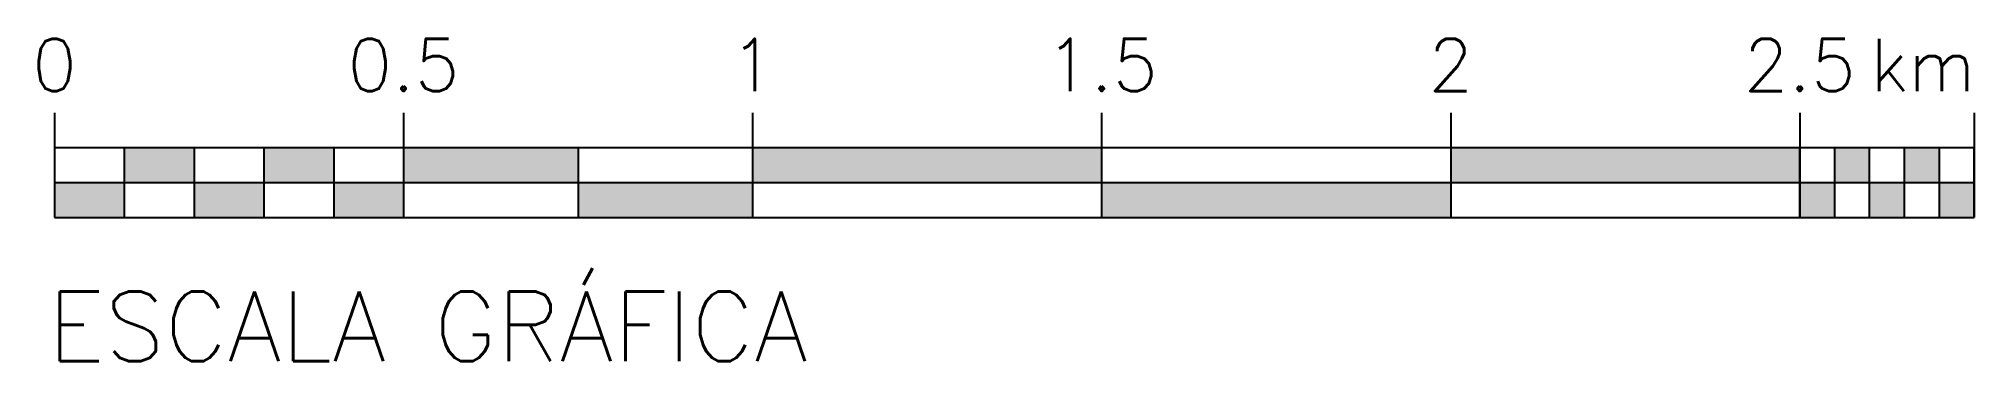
# Model space of a CAD drawing. Header units: millimetres. Extents: x 1075 to 3848, y 2899 to 3361.
import ezdxf
from ezdxf.enums import TextEntityAlignment as Align

# ---------------------------------------------------------------- set-up
doc = ezdxf.new("R2010")
doc.units = ezdxf.units.MM
doc.header["$LTSCALE"] = 0.02
doc.layers.add('escalas_gráficas', color=1, linetype='Continuous')
doc.styles.add('r60', font='romans.shx')
doc.styles.add('r80', font='romans.shx')

msp = doc.modelspace()

# ---------------------------------------------------------------- hatches: boundary and pattern name
at = {"layer": 'escalas_gráficas'}
h = msp.add_hatch(color=256, dxfattribs=at)
h.paths.add_polyline_path([(1197.8, 3105), (1197.8, 3155), (1097.8, 3155), (1097.8, 3105)])
h.paths.add_polyline_path([(1197.8, 3205), (1197.8, 3155), (1297.8, 3155), (1297.8, 3205)])
h.paths.add_polyline_path([(1297.8, 3155), (1297.8, 3105), (1397.8, 3105), (1397.8, 3155)])
h.paths.add_polyline_path([(1397.8, 3205), (1397.8, 3155), (1497.8, 3155), (1497.8, 3205)])
h.paths.add_polyline_path([(1497.8, 3155), (1497.8, 3105), (1597.8, 3105), (1597.8, 3155)])
h = msp.add_hatch(color=256, dxfattribs=at)
h.paths.add_polyline_path([(1597.8, 3205), (1597.8, 3155), (1847.8, 3155), (1847.8, 3205)])
h.paths.add_polyline_path([(1847.8, 3155), (1847.8, 3105), (2097.8, 3105), (2097.8, 3155)])
h.paths.add_polyline_path([(2097.8, 3205), (2097.8, 3155), (2597.8, 3155), (2597.8, 3205)])
h.paths.add_polyline_path([(2597.8, 3155), (2597.8, 3105), (3097.8, 3105), (3097.8, 3155)])
h.paths.add_polyline_path([(3597.8, 3155), (3597.8, 3205), (3097.8, 3205), (3097.8, 3155)])
h = msp.add_hatch(color=256, dxfattribs=at)
h.paths.add_polyline_path([(3647.8, 3155), (3597.8, 3155), (3597.8, 3105), (3647.8, 3105)])
h.paths.add_polyline_path([(3697.8, 3205), (3647.8, 3205), (3647.8, 3155), (3697.8, 3155)])
h.paths.add_polyline_path([(3747.8, 3155), (3697.8, 3155), (3697.8, 3105), (3747.8, 3105)])
h.paths.add_polyline_path([(3797.8, 3205), (3747.8, 3205), (3747.8, 3155), (3797.8, 3155)])
h.paths.add_polyline_path([(3847.8, 3155), (3797.8, 3155), (3797.8, 3105), (3847.8, 3105)])

# ---------------------------------------------------------------- linework, layer by layer
for p, q in [((1097.8, 3255), (1097.8, 3205)), ((1597.8, 3255), (1597.8, 3205)), ((2097.8, 3255), (2097.8, 3205)), ((2597.8, 3255), (2597.8, 3205)), ((3097.8, 3255), (3097.8, 3205)), ((3597.8, 3255), (3597.8, 3205)), ((3597.8, 3255), (3597.8, 3205)), ((3847.8, 3255), (3847.8, 3205)), ((1097.8, 3205), (1097.8, 3105)), ((1097.8, 3205), (3847.8, 3205)), ((1197.8, 3205), (1197.8, 3105)), ((1297.8, 3205), (1297.8, 3105)), ((1397.8, 3205), (1397.8, 3105)), ((1497.8, 3205), (1497.8, 3105)), ((1597.8, 3205), (1597.8, 3105)), ((1847.8, 3205), (1847.8, 3105)), ((2097.8, 3205), (2097.8, 3105)), ((2597.8, 3205), (2597.8, 3105)), ((3097.8, 3205), (3097.8, 3105)), ((3597.8, 3205), (3597.8, 3105)), ((3597.8, 3105), (3597.8, 3205)), ((3597.8, 3105), (3597.8, 3205)), ((3597.8, 3205), (3597.8, 3105)), ((3647.8, 3105), (3647.8, 3205)), ((3697.8, 3105), (3697.8, 3205)), ((3747.8, 3105), (3747.8, 3205)), ((3797.8, 3105), (3797.8, 3205)), ((3847.8, 3105), (3847.8, 3205)), ((3847.8, 3205), (3847.8, 3105)), ((1097.8, 3155), (3847.8, 3155)), ((1097.8, 3105), (3847.8, 3105))]:
    msp.add_line(p, q, dxfattribs=at)

# ---------------------------------------------------------------- texts
at = {"layer": 'escalas_gráficas', "color": 2, "style": 'r60'}
for s, p in [('0', (1097.8, 3286.1)), ('0.5', (1597.8, 3286.1)), ('1', (2097.8, 3286.1)), ('1.5', (2597.8, 3286.1)), ('2', (3097.8, 3286.1)), ('2.5', (3597.8, 3286.1))]:
    msp.add_text(s, height=75, dxfattribs=at).set_placement(p, align=Align.CENTER)
msp.add_text('km', height=75, dxfattribs=at).set_placement((3849.7, 3286.1), align=Align.RIGHT)
at = {"layer": 'escalas_gráficas', "color": 2, "style": 'r80'}
msp.add_text('ESCALA GRÁFICA', height=100, dxfattribs=at).set_placement((1088.5, 2898.9))

doc.saveas('drawing.dxf')
